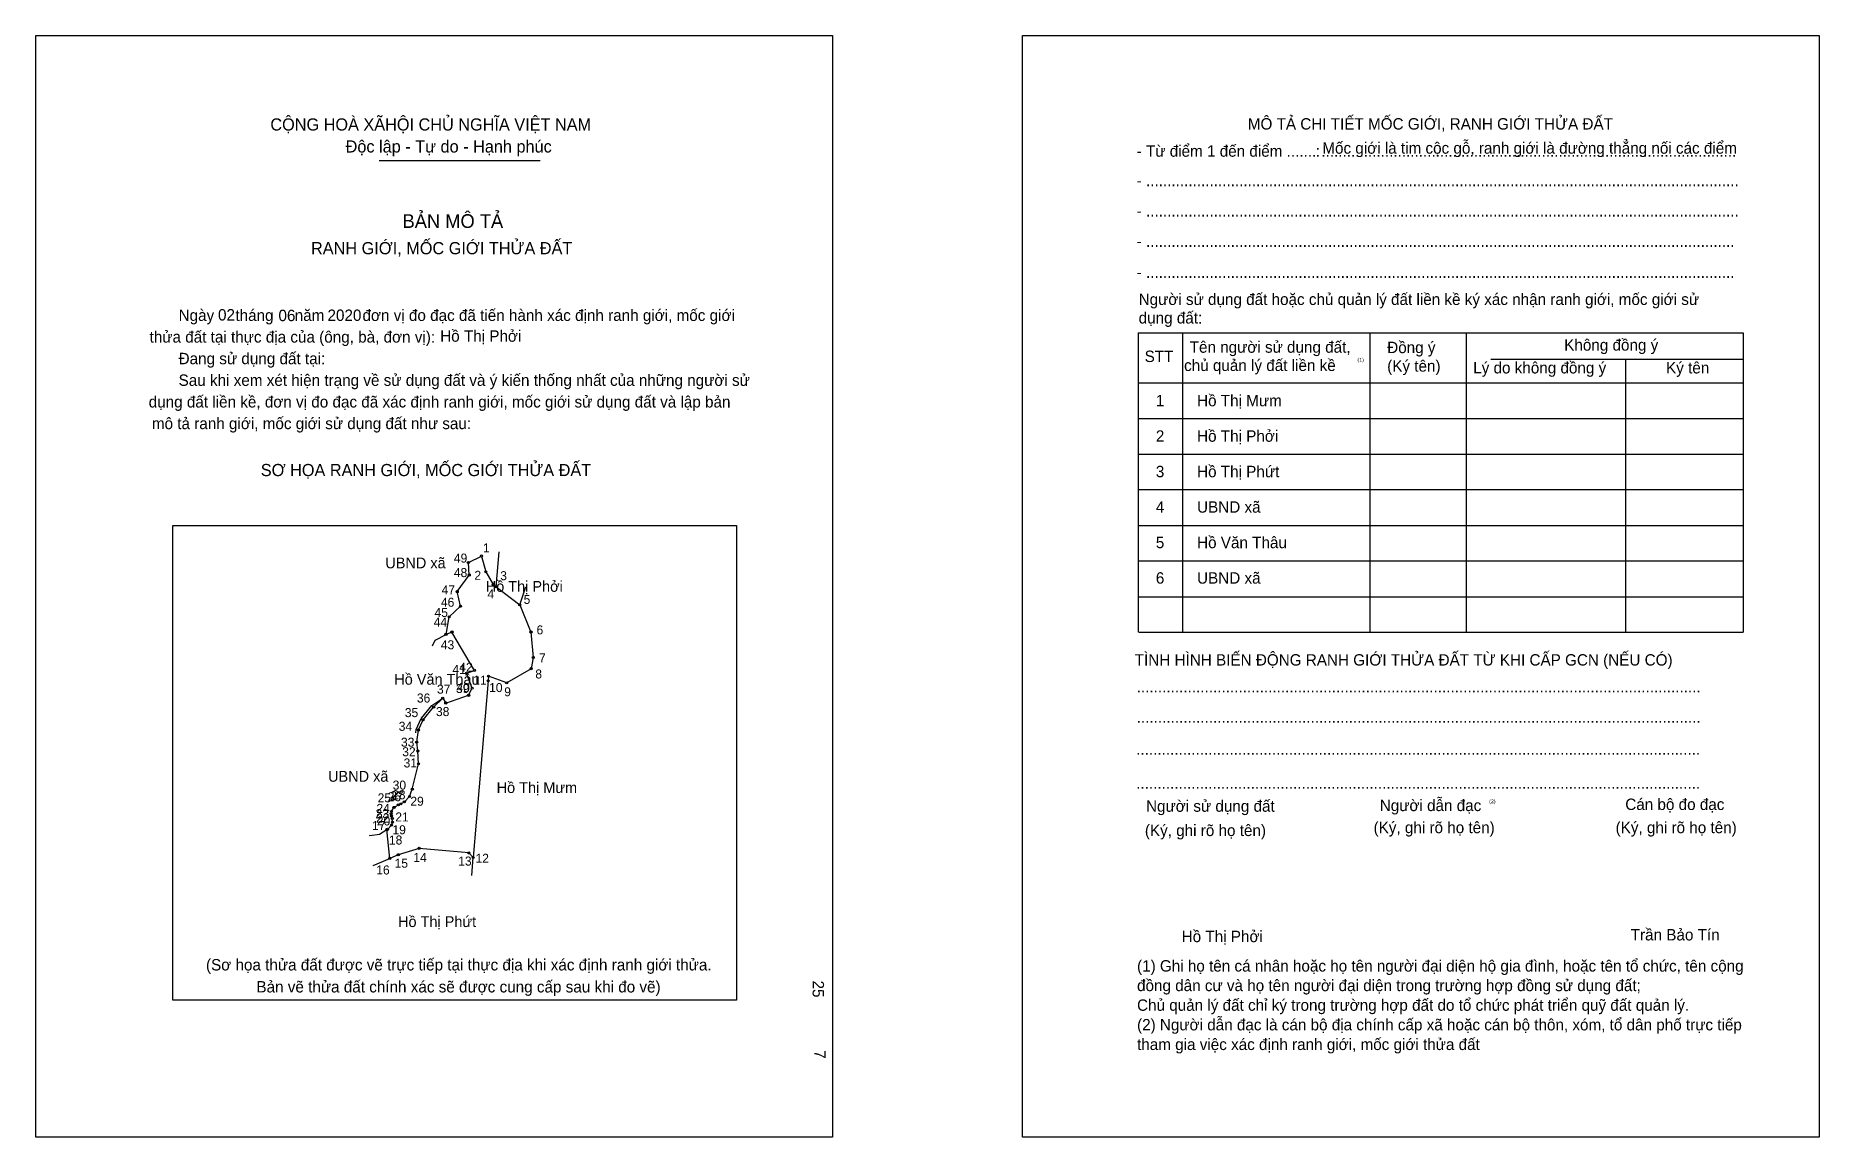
# Model space of a CAD drawing. Extents: x 549060 to 551482, y 1824660 to 1826157.
import ezdxf

# ---------------------------------------------------------------- set-up
doc = ezdxf.new("R2010")
doc.units = 0
for name, color, linetype in [('bmtKhungInTrang1', 7, 'Continuous'), ('bmtKhungInTrang2', 7, 'Continuous'), ('bmtNoiDung', 7, 'Continuous'), ('bmtTemplate', 7, 'Continuous'), ('CanhThua', 7, 'Continuous'), ('MocDinhThua', 7, 'Continuous'), ('RauThua', 7, 'Continuous'), ('SoHieuDinhThua', 7, 'Continuous'), ('TenChuLanCan', 7, 'Continuous')]:
    doc.layers.add(name, color=color, linetype=linetype)

msp = doc.modelspace()

# ---------------------------------------------------------------- linework, layer by layer
at = {"layer": 'bmtKhungInTrang1'}
msp.add_lwpolyline([(549059.6, 1826157), (550141.7, 1826157), (550141.7, 1824660.3), (549059.6, 1824660.3)], close=True, dxfattribs=at)
at = {"layer": 'bmtKhungInTrang2'}
msp.add_lwpolyline([(550399.7, 1826157), (551481.8, 1826157), (551481.8, 1824660.3), (550399.7, 1824660.3)], close=True, dxfattribs=at)
at = {"layer": 'bmtTemplate'}
for p, q in [((549525.9, 1825987.4), (549744.7, 1825987.4)), ((550616.8, 1825753.3), (550616.8, 1825346.4)), ((550871.4, 1825753.3), (550871.4, 1825346.4)), ((551002.3, 1825753.8), (551002.3, 1825346.4)), ((551378.2, 1825753.3), (551378.2, 1825346.4)), ((551035.6, 1825717.4), (551378.2, 1825717.4)), ((550557.5, 1825685.5), (551378.2, 1825685.5)), ((550557.5, 1825637), (551378.2, 1825637)), ((550557.5, 1825588.6), (551378.2, 1825588.6)), ((550557.5, 1825540.2), (551378.2, 1825540.2)), ((550557.5, 1825491.7), (551378.2, 1825491.7)), ((550557.5, 1825443.3), (551378.2, 1825443.3)), ((550557.5, 1825394.8), (551378.2, 1825394.8)), ((550557.5, 1825346.4), (551378.2, 1825346.4))]:
    msp.add_line(p, q, dxfattribs=at)
for points in [[(550556.9, 1825753.3), (551378.2, 1825753.3)], [(550556.9, 1825753.3), (550556.9, 1825346.4)], [(551218.5, 1825717), (551218.5, 1825346.4)]]:
    msp.add_lwpolyline(points, dxfattribs=at)
msp.add_lwpolyline([(549245.8, 1824846.7), (549245.8, 1825491.7), (550011.4, 1825491.7), (550011.4, 1824846.7)], close=True, dxfattribs=at)
at = {"layer": 'CanhThua'}
for p, q in [((549647.2, 1825441.2), (549665.1, 1825450)), ((549648.4, 1825424.2), (549647.2, 1825441.2)), ((549665.1, 1825450), (549671, 1825428.5)), ((549632.1, 1825401.7), (549648.4, 1825424.2)), ((549671, 1825428.5), (549681.1, 1825411.2)), ((549636.6, 1825381.8), (549632.1, 1825401.7)), ((549681.1, 1825411.2), (549684.9, 1825408.3)), ((549684.9, 1825408.3), (549717, 1825383.7)), ((549616.9, 1825343.6), (549621.1, 1825367.4)), ((549621.1, 1825367.4), (549636.6, 1825381.8)), ((549717, 1825383.7), (549732.2, 1825346.8)), ((549624.9, 1825346.8), (549616.9, 1825343.6)), ((549655.5, 1825294.7), (549624.9, 1825346.8)), ((549732.2, 1825346.8), (549735.3, 1825312.2)), ((549644.6, 1825290.9), (549655.5, 1825294.7)), ((549652.4, 1825270.6), (549644.6, 1825290.9)), ((549732.5, 1825296.9), (549699.3, 1825277.8)), ((549735.3, 1825312.2), (549732.5, 1825296.9)), ((549647.6, 1825260.8), (549652.4, 1825270.6)), ((549674, 1825280.4), (549653.7, 1825040.5)), ((549674.6, 1825286.8), (549674, 1825280.4)), ((549699.3, 1825277.8), (549674.6, 1825286.8)), ((549585.7, 1825227.5), (549600, 1825244.7)), ((549600, 1825244.7), (549612.3, 1825256.9)), ((549612.3, 1825256.9), (549616.5, 1825250.3)), ((549616.5, 1825250.3), (549647.6, 1825260.8)), ((549579.4, 1825213.7), (549585.7, 1825227.5)), ((549577.1, 1825197.1), (549579.4, 1825213.7)), ((549578.6, 1825185.2), (549577.1, 1825197.1)), ((549579.4, 1825167.7), (549578.6, 1825185.2)), ((549571, 1825133.3), (549579.4, 1825167.7)), ((549560.3, 1825116.1), (549567.2, 1825123.4)), ((549567.2, 1825123.4), (549571, 1825133.3)), ((549542.4, 1825099.9), (549542.9, 1825103)), ((549542.9, 1825096.8), (549542.4, 1825099.9)), ((549542.9, 1825103), (549546.1, 1825108.5)), ((549546.1, 1825108.5), (549552.2, 1825112)), ((549552.2, 1825112), (549555.5, 1825113.4)), ((549555.5, 1825113.4), (549560.3, 1825116.1)), ((549536.4, 1825078.3), (549537.2, 1825078.7)), ((549540.5, 1825039.3), (549536.4, 1825078.3)), ((549537.2, 1825078.7), (549542.8, 1825084.5)), ((549542.8, 1825084.5), (549544.2, 1825088.5)), ((549543.9, 1825093.4), (549542.9, 1825096.8)), ((549544.2, 1825088.5), (549543.9, 1825093.4)), ((549580.4, 1825052.9), (549552, 1825044.2)), ((549647.9, 1825046.7), (549580.4, 1825052.9)), ((549552, 1825044.2), (549540.5, 1825039.3)), ((549653.7, 1825040.5), (549647.9, 1825046.7))]:
    msp.add_line(p, q, dxfattribs=at)
at = {"layer": 'MocDinhThua'}
for centre in [(549647.2, 1825441.2), (549665.1, 1825450), (549648.4, 1825424.2), (549671, 1825428.5), (549681.1, 1825411.2), (549632.1, 1825401.7), (549684.9, 1825408.3), (549621.1, 1825367.4), (549636.6, 1825381.8), (549717, 1825383.7), (549616.9, 1825343.6), (549624.9, 1825346.8), (549732.2, 1825346.8), (549644.6, 1825290.9), (549655.5, 1825294.7), (549732.5, 1825296.9), (549735.3, 1825312.2), (549652.4, 1825270.6), (549674, 1825280.4), (549674.6, 1825286.8), (549699.3, 1825277.8), (549600, 1825244.7), (549612.3, 1825256.9), (549616.5, 1825250.3), (549647.6, 1825260.8), (549585.7, 1825227.5), (549577.1, 1825197.1), (549579.4, 1825213.7), (549578.6, 1825185.2), (549579.4, 1825167.7), (549567.2, 1825123.4), (549571, 1825133.3), (549542.4, 1825099.9), (549542.9, 1825103), (549542.9, 1825096.8), (549546.1, 1825108.5), (549552.2, 1825112), (549555.5, 1825113.4), (549560.3, 1825116.1), (549536.4, 1825078.3), (549537.2, 1825078.7), (549542.8, 1825084.5), (549543.9, 1825093.4), (549544.2, 1825088.5), (549580.4, 1825052.9), (549540.5, 1825039.3), (549552, 1825044.2), (549647.9, 1825046.7), (549653.7, 1825040.5)]:
    msp.add_circle(centre, 1.47, dxfattribs=at)
at = {"layer": 'RauThua'}
for p, q in [((549684.9, 1825408.3), (549688.9, 1825455.9)), ((549717, 1825383.7), (549725.3, 1825408.2)), ((549602.1, 1825335.9), (549616.9, 1825343.6)), ((549598.3, 1825327.9), (549602.1, 1825335.9)), ((549583.7, 1825229.8), (549597.8, 1825246.9)), ((549597.8, 1825246.9), (549612.3, 1825256.9)), ((549576.5, 1825214.5), (549583.1, 1825229.1)), ((549583.1, 1825229.1), (549583.7, 1825229.8)), ((549575.9, 1825210), (549576.5, 1825214.5)), ((549526.3, 1825072.3), (549536.4, 1825078.3)), ((549512.6, 1825070.7), (549513.6, 1825070.2)), ((549513.6, 1825070.2), (549526.3, 1825072.3)), ((549518.1, 1825029.7), (549540.5, 1825039.3)), ((549651.7, 1825016.2), (549653.7, 1825040.5))]:
    msp.add_line(p, q, dxfattribs=at)

# ---------------------------------------------------------------- texts
at = {"layer": 'bmtNoiDung'}
for s, height, p in [('02', 15.48, (549307.2, 1825770)), ('06', 15.48, (549389.3, 1825769.1)), ('2020', 15.48, (549455.9, 1825769.4)), ('Hồ Thị Phởi', 15.483, (549608.9, 1825741.2)), ('1', 15.5, (550580.8, 1825653.5)), ('Hồ Thị Mưm ', 15.483, (550636.8, 1825653.5)), ('2', 15.5, (550580.8, 1825605.3)), ('Hồ Thị Phởi ', 15.483, (550636.8, 1825605.3)), ('3', 15.5, (550580.8, 1825557.1)), ('Hồ Thị Phứt ', 15.483, (550636.8, 1825557.1)), ('4', 15.5, (550580.8, 1825508.9)), ('UBND xã ', 15.48, (550636.8, 1825508.9)), ('5', 15.5, (550580.8, 1825460.7)), ('Hồ Văn Thâu ', 15.483, (550636.8, 1825460.7)), ('6', 15.5, (550580.8, 1825412.5)), ('UBND xã ', 15.48, (550636.8, 1825412.5)), ('Hồ Thị Phởi', 15.483, (550615.9, 1824925.5))]:
    msp.add_text(s, height=height, dxfattribs=at).set_placement(p)
for s, height, p in [('25', 15.48, (550114.7, 1824873.3)), ('7', 15.5, (550116.9, 1824778.6))]:
    msp.add_text(s, height=height, rotation=270, dxfattribs=at).set_placement(p)
at = {"layer": 'bmtTemplate'}
for s, height, p in [('CỘNG HOÀ XÃHỘI CHỦ NGHĨA VIỆT NAM', 16.515, (549378.3, 1826028.1)), ('MÔ TẢ CHI TIẾT MỐC GIỚI, RANH GIỚI THỬA ĐẤT', 15.477, (550705.7, 1826029.4)), ('Độc lập - Tự do - Hạnh phúc', 16.515, (549480.5, 1825998.2)), ('- Từ điểm 1 đến điểm .......', 15.477, (550554.8, 1825992.5)), (':', 15.5, (550798, 1825992.5)), ('..................................................................................................', 15.477, (550805.6, 1825992.5)), ('Mốc giới là tim cộc gỗ, ranh giới là đường thẳng nối các điểm', 15.477, (550806.9, 1825996.6)), ('- ............................................................................................................................................', 15.4771, (550554.8, 1825952.4)), ('BẢN MÔ TẢ', 18.58, (549557.8, 1825895.8)), ('- ............................................................................................................................................', 15.4771, (550554.8, 1825911.2)), ('RANH GIỚI, MỐC GIỚI THỬA ĐẤT', 16.515, (549433.5, 1825860)), ('- ...........................................................................................................................................', 15.4771, (550554.8, 1825870)), ('- ...........................................................................................................................................', 15.4771, (550554.8, 1825827.9)), ('Người sử dụng đất hoặc chủ quản lý đất liền kề ký xác nhận ranh giới, mốc giới sử', 15.477, (550557.5, 1825791.1)), ('Ngày     tháng     năm         đơn vị đo đạc đã tiến hành xác định ranh giới, mốc giới ', 15.483, (549253.7, 1825769.4)), ('dụng đất:', 15.48, (550557.5, 1825765.9)), ('thửa đất tại thực địa của (ông, bà, đơn vị):', 15.483, (549214.3, 1825740)), ('Đang sử dụng đất tại:', 15.483, (549253.7, 1825710.6)), ('STT', 15.48, (550565.6, 1825713.6)), ('Tên người sử dụng đất,', 15.477, (550626.8, 1825726.2)), ('Đồng ý', 15.48, (550895, 1825725.7)), ('Không đồng ý', 15.477, (551135.4, 1825729.1)), ('chủ quản lý đất liền kề', 15.477, (550619.2, 1825701.4)), ('(1)', 5.16, (550854.6, 1825714.1)), ('(Ký tên)', 15.48, (550895, 1825700.5)), ('Lý do không đồng ý', 15.477, (551011.8, 1825698.1)), ('Ký tên', 15.48, (551273.7, 1825698.1)), ('Sau khi xem xét hiện trạng về sử dụng đất và ý kiến thống nhất của những người sử ', 15.483, (549253.7, 1825681.2)), ('dụng đất liền kề, đơn vị đo đạc đã xác định ranh giới, mốc giới sử dụng đất và lập bản', 15.483, (549213.1, 1825651.8)), ('mô tả ranh giới, mốc giới sử dụng đất như sau:', 15.483, (549217.4, 1825622.4)), ('SƠ HỌA RANH GIỚI, MỐC GIỚI THỬA ĐẤT', 16.515, (549365.3, 1825558.6)), ('TÌNH HÌNH BIẾN ĐỘNG RANH GIỚI THỬA ĐẤT TỪ KHI CẤP GCN (NẾU CÓ)', 15.477, (550552.2, 1825301.2)), ('.....................................................................................................................................', 15.5003, (550554.8, 1825264.8)), ('.....................................................................................................................................', 15.5003, (550554.8, 1825223.6)), ('.....................................................................................................................................', 15.5003, (550554.1, 1825180)), ('.....................................................................................................................................', 15.5003, (550554.1, 1825134)), ('Người dẫn đạc', 15.477, (550884.9, 1825103.5)), ('Cán bộ đo đạc', 15.477, (551218.3, 1825105)), ('Người sử dụng đất', 15.477, (550567.5, 1825102.6)), ('(2)', 5.16, (551033.5, 1825114.2)), ('(Ký, ghi rõ họ tên)', 15.477, (550565.9, 1825069.6)), ('(Ký, ghi rõ họ tên)', 15.477, (550876.5, 1825073.5)), ('(Ký, ghi rõ họ tên)', 15.477, (551205.2, 1825073.5)), ('Trần Bảo Tín', 15.477, (551225.7, 1824927.8)), ('(Sơ họa thửa đất được vẽ trực tiếp tại thực địa khi xác định ranh giới thửa.', 15.483, (549290.9, 1824887)), ('(1) Ghi họ tên cá nhân hoặc họ tên người đại diện hộ gia đình, hoặc tên tổ chức, tên cộng', 15.477, (550555.3, 1824885.5)), ('Bản vẽ thửa đất chính xác sẽ được cung cấp sau khi đo vẽ)', 15.483, (549359.4, 1824857.1)), ('đồng dân cư và họ tên người đại diện trong trường hợp đồng sử dụng đất;', 15.477, (550555.3, 1824858.9)), ('Chủ quản lý đất chỉ ký trong trường hợp đất do tổ chức phát triển quỹ đất quản lý.', 15.477, (550555.3, 1824832.2)), ('(2) Người dẫn đạc là cán bộ địa chính cấp xã hoặc cán bộ thôn, xóm, tổ dân phố trực tiếp', 15.477, (550555.3, 1824805.6)), ('tham gia việc xác định ranh giới, mốc giới thửa đất', 15.477, (550555.3, 1824778.9))]:
    msp.add_text(s, height=height, dxfattribs=at).set_placement(p)
at = {"layer": 'SoHieuDinhThua'}
for s, height, p in [('1', 12.2, (549667, 1825455)), ('49', 12.25, (549627.5, 1825441.1)), ('48', 12.25, (549627.5, 1825421.4)), ('2', 12.2, (549655.4, 1825417.7)), ('3', 12.2, (549690.5, 1825417.2)), ('46', 12.25, (549609.9, 1825381.1)), ('47', 12.25, (549610.9, 1825398.1)), ('4', 12.2, (549673.1, 1825392.4)), ('5', 12.2, (549722.3, 1825385)), ('44', 12.25, (549600.2, 1825354.2)), ('45', 12.25, (549601.2, 1825367.2)), ('6', 12.2, (549739.8, 1825343.6)), ('43', 12.25, (549609.8, 1825323.3)), ('7', 12.2, (549743.1, 1825305.5)), ('41', 12.25, (549625.6, 1825289.9)), ('42', 12.25, (549634.9, 1825292.8)), ('8', 12.2, (549738.1, 1825283.7)), ('37', 12.25, (549604.6, 1825263)), ('39', 12.25, (549630.4, 1825263.9)), ('40', 12.25, (549631, 1825265.1)), ('11', 12.25, (549653.9, 1825275.3)), ('10', 12.25, (549675.4, 1825265.2)), ('9', 12.2, (549695.9, 1825259.5)), ('35', 12.25, (549560.9, 1825231.2)), ('36', 12.25, (549577.3, 1825251)), ('38', 12.25, (549603.2, 1825232.6)), ('34', 12.25, (549552.6, 1825212.6)), ('33', 12.25, (549555.7, 1825191)), ('32', 12.25, (549557.4, 1825178)), ('31', 12.25, (549559.3, 1825162.8)), ('25', 12.25, (549524, 1825115.4)), ('26', 12.25, (549537.6, 1825116.9)), ('27', 12.25, (549541.1, 1825118.3)), ('28', 12.25, (549543.6, 1825119.6)), ('30', 12.25, (549544.4, 1825132.7)), ('29', 12.25, (549568.4, 1825110.8)), ('23', 12.25, (549521.1, 1825093.8)), ('22', 12.25, (549521.9, 1825088)), ('24', 12.25, (549522.3, 1825101)), ('21', 12.25, (549548, 1825089.4)), ('17', 12.25, (549516.3, 1825077.7)), ('20', 12.25, (549522.9, 1825084)), ('19', 12.25, (549544.1, 1825072)), ('18', 12.25, (549539.3, 1825058.1)), ('16', 12.25, (549522.1, 1825017.4)), ('15', 12.25, (549547, 1825026.6)), ('14', 12.25, (549572.5, 1825034.5)), ('13', 12.25, (549633.4, 1825029.5)), ('12', 12.25, (549656.9, 1825033.3))]:
    msp.add_text(s, height=height, dxfattribs=at).set_placement(p)
at = {"layer": 'TenChuLanCan'}
for s, height, p in [('UBND xã', 14.7, (549534.4, 1825433.3)), ('Hồ Thị Phởi', 14.699, (549670.8, 1825401.4)), ('Hồ Văn Thâu', 14.699, (549546.6, 1825275.2)), ('UBND xã', 14.7, (549456.7, 1825143.4)), ('Hồ Thị Mưm', 14.7, (549685.6, 1825128.1)), ('Hồ Thị Phứt', 14.699, (549551.7, 1824946))]:
    msp.add_text(s, height=height, dxfattribs=at).set_placement(p)

doc.saveas('drawing.dxf')
